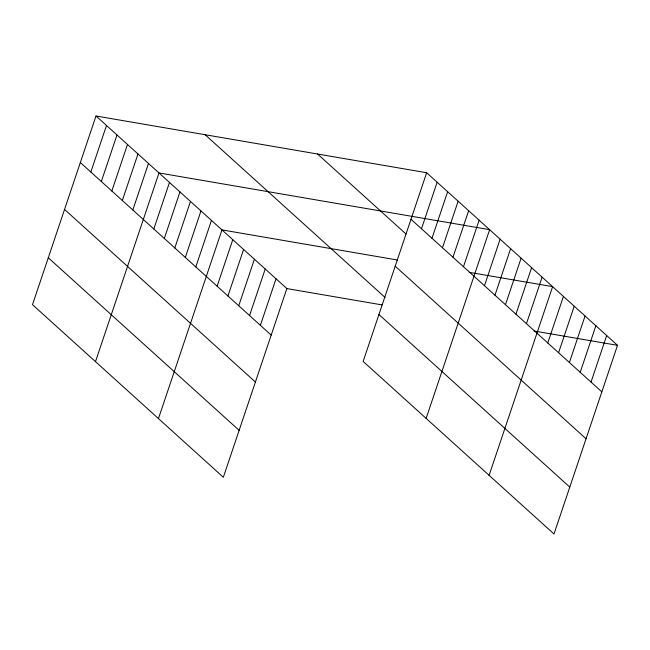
<?xml version="1.0" encoding="UTF-8"?>
<svg xmlns="http://www.w3.org/2000/svg" width="650" height="650" viewBox="0 0 650 650"><rect width="100%" height="100%" fill="white"/><g stroke="black" fill="none" stroke-linecap="round" stroke-linejoin="round"><path stroke-width="0.97" d="M96.005 115.992L32.5 304.679L223.348 477.262L286.853 288.576L96.005 115.992L426.652 172.737L617.5 345.321L553.995 534.008L363.147 361.424L426.652 172.737M90.837 172.014L106.494 125.483M101.335 181.504L116.992 134.972M111.832 191.002L127.489 144.463M122.33 200.493L137.987 153.961M132.827 209.982L148.484 163.451M95.485 361.636L158.982 172.941L489.629 229.686L426.132 418.381M153.822 228.971L169.479 182.431M164.32 238.461L179.977 191.929M174.809 247.951L190.474 201.419M185.307 257.441L200.972 210.909M195.804 266.939L211.469 220.399M158.462 418.584L221.967 229.897L397.548 260.033M217.116 286.211L232.781 239.671M227.931 295.986L243.596 249.454M238.745 305.768L254.41 259.236M249.559 315.543L265.224 269.011M260.382 325.325L276.039 278.793M421.484 228.759L437.141 182.227M431.982 238.257L447.639 191.718M442.479 247.748L458.136 201.216M452.977 257.238L468.634 210.706M463.474 266.727L479.131 220.196M484.469 285.716L500.126 239.184M494.959 295.206L510.624 248.674M505.456 304.696L521.121 258.164M515.954 314.194L531.619 267.654M526.451 323.684L542.116 277.152M489.109 475.329L552.614 286.642L469.284 272.342M547.763 342.956L563.428 296.424M558.577 352.731L574.242 306.199M569.392 362.513L585.057 315.981M580.206 372.296L595.871 325.756M591.029 382.07L606.686 335.538M286.853 288.576L382.078 304.915M534.178 331.021L617.5 345.321M410.987 219.269L601.843 391.852M317.533 154.009L406.006 234.016M395.2 266.183L586.048 438.766M205.116 134.721L385.149 297.521M378.934 314.519L569.79 487.094M80.34 162.524L271.196 335.108M64.553 209.438L255.409 382.021M48.287 257.766L239.143 430.349"/></g></svg>
